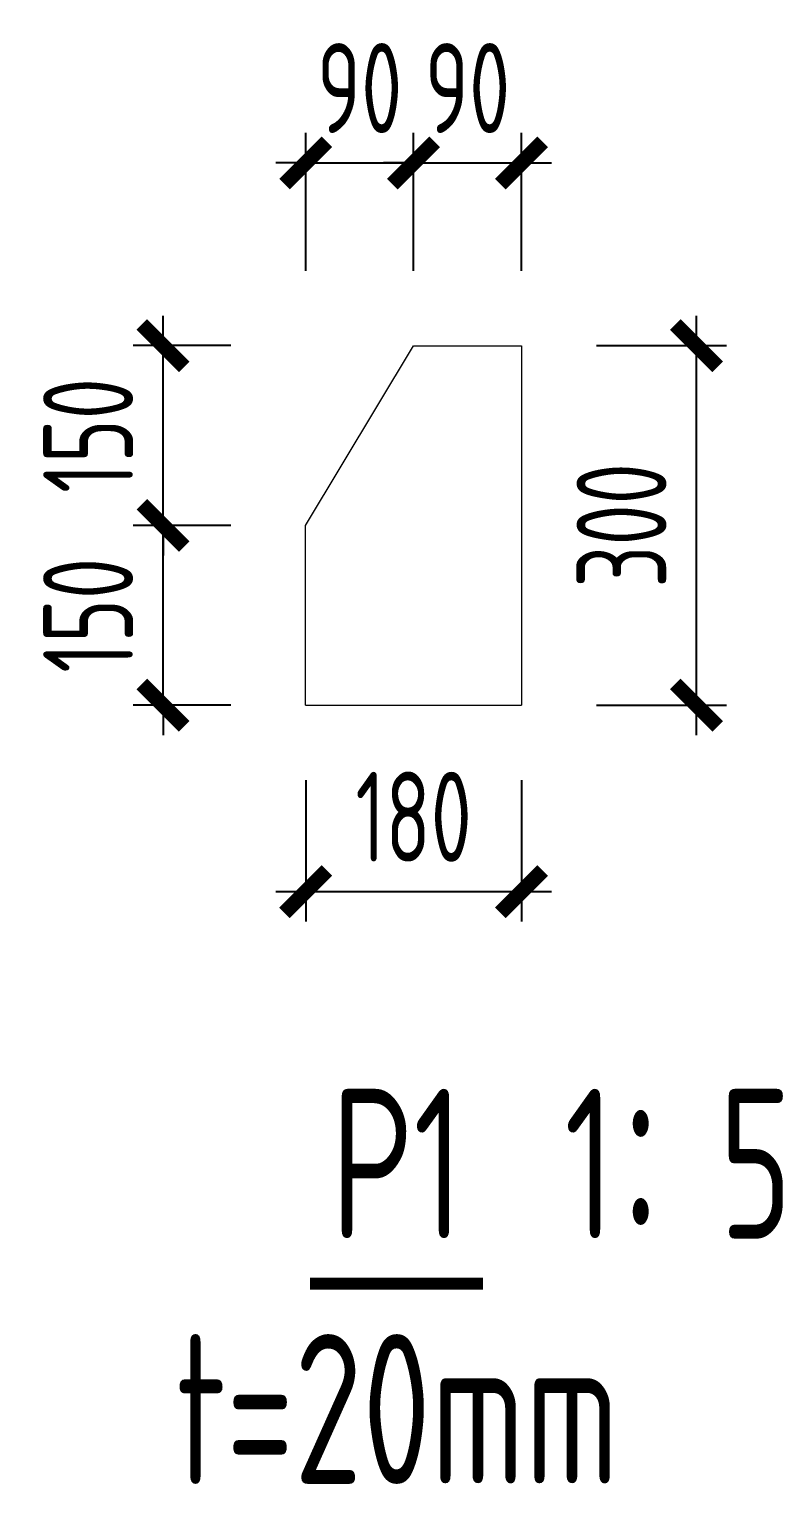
# Model space of a CAD drawing. Extents: x -2876908 to 633791, y -1383861 to 872234.
# Drawn here: x -182857 to -170281, y -176102 to -151823 of the extents above; entities that cross this region are included whole.
import ezdxf
from ezdxf.enums import TextEntityAlignment as Align

# ---------------------------------------------------------------- set-up
doc = ezdxf.new("R2010")
doc.units = 0
doc.header["$LTSCALE"] = 5
doc.header["$MEASUREMENT"] = 0
doc.layers.get('0').update_dxf_attribs({"linetype": 'CONTINUOUS', "lineweight": 25})
doc.layers.get('DEFPOINTS').update_dxf_attribs({"color": 35, "linetype": 'CONTINUOUS', "lineweight": 13})
for name, color, linetype, lineweight in [('5标注', 3, 'CONTINUOUS', 15), ('6文本', 7, 'CONTINUOUS', 15), ('DIM', 3, 'CONTINUOUS', 0)]:
    doc.layers.add(name, color=color, linetype=linetype, lineweight=lineweight)
doc.layers.add('M_Dim', color=3, linetype='CONTINUOUS')
doc.styles.add('TSSD_Dimension', font='tssdeng.shx', dxfattribs={"width": 0.7, "bigfont": 'hztxt.shx'})
doc.styles.add('TSSD_NORM', font='tssdeng.shx', dxfattribs={"width": 0.7, "bigfont": 'hztxt.shx'})
doc.dimstyles.new('TSSD_100_100', dxfattribs={"dimtxt": 300, "dimasz": 100, "dimexe": 100, "dimexo": 250, "dimgap": 100, "dimtad": 1, "dimdec": 0, "dimzin": 0, "dimdsep": 46, "dimtxsty": 'TSSD_Dimension', "dimblk": 'ARCHTICK', "dimblk1": 'ARCHTICK', "dimblk2": 'ARCHTICK', "dimcen": 0, "dimdle": 100, "dimclrt": 7, "dimadec": 0, "dimazin": 0, "dimtfac": 1, "dimtdec": 0, "dimtix": 1, "dimtmove": 2, "dimatfit": 3, "dimfxl": 1, "dimtolj": 1, "dimtzin": 0, "dimarcsym": 0})

# ---------------------------------------------------------------- blocks, each defined once
blk = doc.blocks.new('_ArchTick')
at = {"color": 0, "linetype": 'ByBlock', "const_width": 0.5}
blk.add_lwpolyline([(-0.707, -0.707), (0.707, 0.707)], dxfattribs=at)
blk = doc.blocks.new('*D316')
at = {"layer": 'DEFPOINTS', "color": 0, "transparency": 16777216}
for p in [(-178243, -163106), (-174641, -163106), (-174641, -166218)]:
    blk.add_point(p, dxfattribs=at)
at = {"layer": 'DIM', "color": 0, "lineweight": -2, "transparency": 16777216}
for p, q in [((-178243, -164356), (-178243, -166718)), ((-174641, -164356), (-174641, -166718)), ((-178743, -166218), (-174141, -166218))]:
    blk.add_line(p, q, dxfattribs=at)
at = {"layer": 'DIM', "color": 0, "lineweight": -2, "transparency": 16777216, "xscale": 500, "yscale": 500, "zscale": 500, "rotation": 180}
blk.add_blockref('_ArchTick', (-178243, -166218), dxfattribs=at)
at = {"layer": 'DIM', "color": 0, "lineweight": -2, "transparency": 16777216, "xscale": 500, "yscale": 500, "zscale": 500}
blk.add_blockref('_ArchTick', (-174641, -166218), dxfattribs=at)
at = {"layer": 'DIM', "color": 7, "transparency": 16777216, "insert": (-176442, -164968), "char_height": 1500, "attachment_point": 5, "style": 'TSSD_Dimension'}
blk.add_mtext('\\A1;180', dxfattribs=at)
blk = doc.blocks.new('*D317')
at = {"layer": 'DEFPOINTS', "color": 0, "transparency": 16777216}
for p in [(-174643, -157106), (-171723, -157106), (-174643, -163106)]:
    blk.add_point(p, dxfattribs=at)
at = {"layer": 'DIM', "color": 0, "lineweight": -2, "transparency": 16777216}
for p, q in [((-171723, -163606), (-171723, -156606)), ((-173393, -157106), (-171223, -157106)), ((-173393, -163106), (-171223, -163106))]:
    blk.add_line(p, q, dxfattribs=at)
at = {"layer": 'DIM', "color": 0, "lineweight": -2, "transparency": 16777216, "xscale": 500, "yscale": 500, "zscale": 500}
for p, rotation in [((-171723, -157106), 90), ((-171723, -163106), 270)]:
    blk.add_blockref('_ArchTick', p, dxfattribs=dict(at, rotation=rotation))
at = {"layer": 'DIM', "color": 7, "transparency": 16777216, "insert": (-172973, -160106), "char_height": 1500, "attachment_point": 5, "rotation": 90, "style": 'TSSD_Dimension'}
blk.add_mtext('\\A1;300', dxfattribs=at)
blk = doc.blocks.new('*D318')
at = {"layer": 'DEFPOINTS', "color": 0, "transparency": 16777216}
for p in [(-180623, -160106), (-178243, -160106), (-178243, -163106)]:
    blk.add_point(p, dxfattribs=at)
at = {"layer": 'DIM', "color": 0, "lineweight": -2, "transparency": 16777216}
for p, q in [((-180623, -160106), (-180623, -159606)), ((-179493, -160106), (-181123, -160106)), ((-180623, -163106), (-180623, -160106)), ((-179493, -163106), (-181123, -163106)), ((-180623, -163106), (-180623, -163606))]:
    blk.add_line(p, q, dxfattribs=at)
at = {"layer": 'DIM', "color": 0, "lineweight": -2, "transparency": 16777216, "xscale": 500, "yscale": 500, "zscale": 500}
for p, rotation in [((-180623, -160106), 270), ((-180623, -163106), 90)]:
    blk.add_blockref('_ArchTick', p, dxfattribs=dict(at, rotation=rotation))
at = {"layer": 'DIM', "color": 7, "transparency": 16777216, "insert": (-181873, -161606), "char_height": 1500, "attachment_point": 5, "rotation": 90, "style": 'TSSD_Dimension'}
blk.add_mtext('\\A1;150', dxfattribs=at)
blk = doc.blocks.new('*D319')
at = {"layer": 'DEFPOINTS', "color": 0, "transparency": 16777216}
for p in [(-180623, -157106), (-178243, -157106), (-178243, -160106)]:
    blk.add_point(p, dxfattribs=at)
at = {"layer": 'DIM', "color": 0, "lineweight": -2, "transparency": 16777216}
for p, q in [((-180623, -157106), (-180623, -156606)), ((-179493, -157106), (-181123, -157106)), ((-180623, -160106), (-180623, -157106)), ((-179493, -160106), (-181123, -160106)), ((-180623, -160106), (-180623, -160606))]:
    blk.add_line(p, q, dxfattribs=at)
at = {"layer": 'DIM', "color": 0, "lineweight": -2, "transparency": 16777216, "xscale": 500, "yscale": 500, "zscale": 500}
for p, rotation in [((-180623, -157106), 270), ((-180623, -160106), 90)]:
    blk.add_blockref('_ArchTick', p, dxfattribs=dict(at, rotation=rotation))
at = {"layer": 'DIM', "color": 7, "transparency": 16777216, "insert": (-181873, -158606), "char_height": 1500, "attachment_point": 5, "rotation": 90, "style": 'TSSD_Dimension'}
blk.add_mtext('\\A1;150', dxfattribs=at)
blk = doc.blocks.new('*D320')
at = {"layer": 'DEFPOINTS', "color": 0, "transparency": 16777216}
for p in [(-176443, -154057), (-178243, -157106), (-176443, -157106)]:
    blk.add_point(p, dxfattribs=at)
at = {"layer": 'DIM', "color": 0, "lineweight": -2, "transparency": 16777216}
for p, q in [((-178243, -155856), (-178243, -153557)), ((-176443, -155856), (-176443, -153557)), ((-178243, -154057), (-178743, -154057)), ((-178243, -154057), (-176443, -154057)), ((-176443, -154057), (-175943, -154057))]:
    blk.add_line(p, q, dxfattribs=at)
at = {"layer": 'DIM', "color": 0, "lineweight": -2, "transparency": 16777216, "xscale": 500, "yscale": 500, "zscale": 500}
blk.add_blockref('_ArchTick', (-178243, -154057), dxfattribs=at)
at = {"layer": 'DIM', "color": 0, "lineweight": -2, "transparency": 16777216, "xscale": 500, "yscale": 500, "zscale": 500, "rotation": 180}
blk.add_blockref('_ArchTick', (-176443, -154057), dxfattribs=at)
at = {"layer": 'DIM', "color": 7, "transparency": 16777216, "insert": (-177343, -152807), "char_height": 1500, "attachment_point": 5, "style": 'TSSD_Dimension'}
blk.add_mtext('\\A1;90', dxfattribs=at)
blk = doc.blocks.new('*D321')
at = {"layer": 'DEFPOINTS', "color": 0, "transparency": 16777216}
for p in [(-174641, -154057), (-176443, -157106), (-174641, -157106)]:
    blk.add_point(p, dxfattribs=at)
at = {"layer": 'DIM', "color": 0, "lineweight": -2, "transparency": 16777216}
for p, q in [((-176443, -155856), (-176443, -153557)), ((-174641, -155856), (-174641, -153557)), ((-176443, -154057), (-176943, -154057)), ((-176443, -154057), (-174641, -154057)), ((-174641, -154057), (-174141, -154057))]:
    blk.add_line(p, q, dxfattribs=at)
at = {"layer": 'DIM', "color": 0, "lineweight": -2, "transparency": 16777216, "xscale": 500, "yscale": 500, "zscale": 500}
blk.add_blockref('_ArchTick', (-176443, -154057), dxfattribs=at)
at = {"layer": 'DIM', "color": 0, "lineweight": -2, "transparency": 16777216, "xscale": 500, "yscale": 500, "zscale": 500, "rotation": 180}
blk.add_blockref('_ArchTick', (-174641, -154057), dxfattribs=at)
at = {"layer": 'DIM', "color": 7, "transparency": 16777216, "insert": (-175542, -152807), "char_height": 1500, "attachment_point": 5, "style": 'TSSD_Dimension'}
blk.add_mtext('\\A1;90', dxfattribs=at)

msp = doc.modelspace()

# ---------------------------------------------------------------- linework, layer by layer
at = {"layer": '5标注'}
for p, q in [((-178243.344, -160106.351), (-176443.344, -157106.351)), ((-176443.344, -157106.351), (-174643.344, -157106.351)), ((-174643.344, -157106.351), (-174643.344, -163106.351)), ((-178243.344, -163106.351), (-178243.344, -160106.351)), ((-178243.344, -163106.351), (-174640.844, -163106.351))]:
    msp.add_line(p, q, dxfattribs=at)
at = {"layer": 'M_Dim'}
msp.add_lwpolyline([(-178168.637, -172761.392, 200, 200, 0), (-175283.298, -172761.392, 200, 200, 0)], format="xyseb", dxfattribs=at)

# ---------------------------------------------------------------- texts
at = {"layer": '6文本', "style": 'TSSD_NORM', "width": 0.7}
for s, p in [('P1', (-176716.359, -170758.187)), ('1：5', (-172025.887, -170758.187)), ('t=20mm', (-176716.359, -174850.944))]:
    msp.add_text(s, height=2500, dxfattribs=at).set_placement(p, align=Align.MIDDLE)

# ---------------------------------------------------------------- dimensions: what is measured, and where the dimension line sits
at = {"layer": 'DIM'}
for base, p1, p2, picture, middle in [((-176443.344, -154057.325), (-178243.344, -157106.351), (-176443.344, -157106.351), '*D320', (-177343.344, -152807.325)), ((-174640.844, -154057.325), (-176443.344, -157106.351), (-174640.844, -157106.351), '*D321', (-175542.094, -152807.325)), ((-174640.844, -166218.322), (-178243.344, -163106.351), (-174640.844, -163106.351), '*D316', (-176442.094, -164968.322))]:
    dim = msp.add_linear_dim(base=base, p1=p1, p2=p2, dimstyle='TSSD_100_100', override={"dimtxt": 1500, "dimasz": 500, "dimexe": 500, "dimexo": 1250, "dimgap": 500, "dimlfac": 0.05, "dimdle": 500}, dxfattribs=at)
    dim.commit()
    dim.dimension.update_dxf_attribs({"geometry": picture, "text_midpoint": middle})
for base, p1, p2, picture, middle in [((-180623.157, -157106.351), (-178243.344, -160106.351), (-178243.344, -157106.351), '*D319', (-181873.157, -158606.351)), ((-171723.483, -157106.351), (-174643.344, -163106.351), (-174643.344, -157106.351), '*D317', (-172973.483, -160106.351)), ((-180623.157, -160106.351), (-178243.344, -163106.351), (-178243.344, -160106.351), '*D318', (-181873.157, -161606.351))]:
    dim = msp.add_linear_dim(base=base, p1=p1, p2=p2, angle=90, dimstyle='TSSD_100_100', override={"dimtxt": 1500, "dimasz": 500, "dimexe": 500, "dimexo": 1250, "dimgap": 500, "dimlfac": 0.05, "dimdle": 500}, dxfattribs=at)
    dim.commit()
    dim.dimension.update_dxf_attribs({"geometry": picture, "text_midpoint": middle})

doc.saveas('drawing.dxf')
